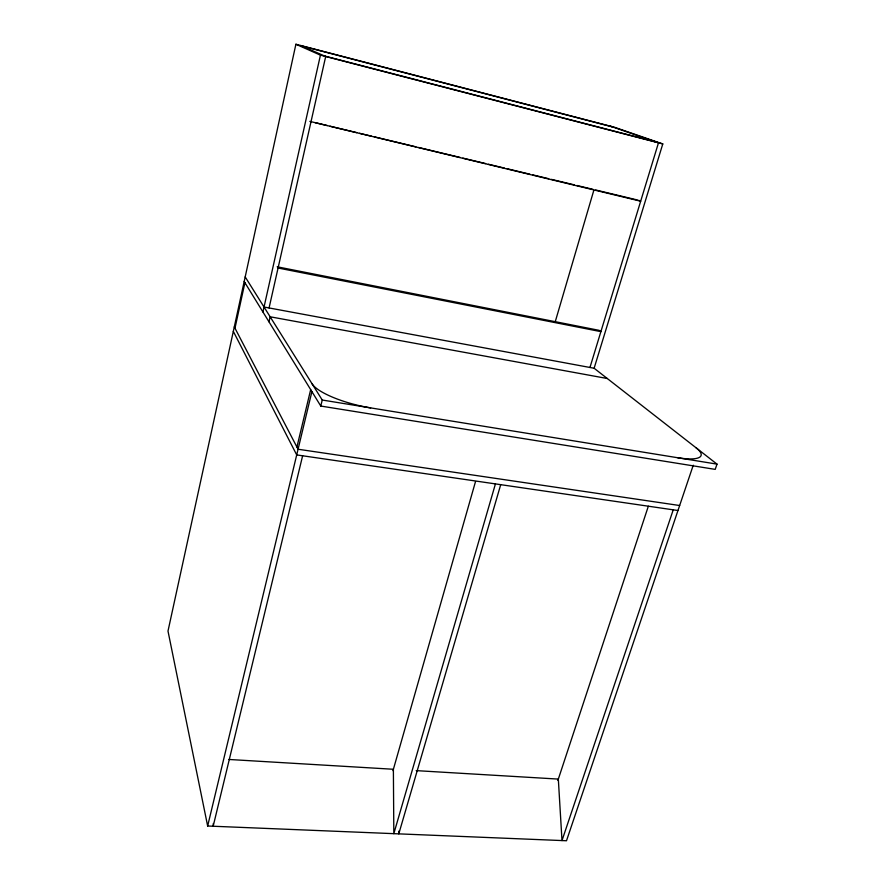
<?xml version="1.0" encoding="UTF-8"?>
<svg xmlns="http://www.w3.org/2000/svg" width="885" height="885" viewBox="0 0 885 885"><rect width="100%" height="100%" fill="white"/><g stroke="black" fill="none" stroke-linecap="round" stroke-linejoin="round"><path stroke-width="1.33" d="M213.307 823.481L213.174 826.236L302.626 455.775M264.029 307.018L594.123 368.248L662.788 143.934L614.633 127.307L295.9 44.25L167.995 631.082L207.654 826.015L566.5 840.75L693.254 465.222M234.979 328.202L244.913 282.68M262.922 311.974L320.436 55.147L295.9 44.25M269.073 307.958L325.691 56.507L300.756 45.511M268.996 321.841L270.135 316.786L607.276 378.514M296.917 447.036L310.679 389.621M207.654 826.015L311.896 391.613M594.123 368.248L717.005 464.127L715.202 469.382L320.779 406.049L322.24 400.031L245.189 276.916M392.995 770.658L475.522 481.551M495.434 483.896L393.825 833.659L393.382 769.264L228.894 759.463M500.711 484.67L398.792 833.858L398.77 831.126M555.083 322.262L593.835 190.253M589.952 367.485L658.484 142.817L610.595 126.256M557.893 780.415L648.34 506.22M673.231 509.826L561.997 840.562L558.324 779.088L416.193 770.625M677.965 510.523L296.707 454.912L233.319 331.366M679.658 505.523L298.068 449.237L234.304 326.897M322.24 400.031L717.005 464.127M277.16 266.794L599.012 330.315L600.893 331.643L278.067 268.022M315.226 122.683L327.306 125.581M329.983 126.223L356.821 132.661M359.509 133.303L371.578 136.202M374.266 136.843L415.861 146.833M418.55 147.474L460.145 157.453M462.833 158.094L485.644 163.57M488.321 164.212L504.428 168.084M507.105 168.725L529.916 174.201M532.604 174.843L548.7 178.704M551.388 179.356L574.199 184.821M576.887 185.474L592.983 189.335M595.671 189.976L637.266 199.955M324.563 56.009L656.327 142.065M320.436 55.147L662.788 143.934M301.708 45.931L612.442 126.898M638.605 200.287L640.674 201.216L309.861 121.389M244.194 281.507L320.779 406.049M370.649 407.897A49.073 13.043 14.2 0 1 312.128 383.88M696.008 447.744A45.456 10.83 17.6 0 1 677.678 457.733"/></g></svg>
